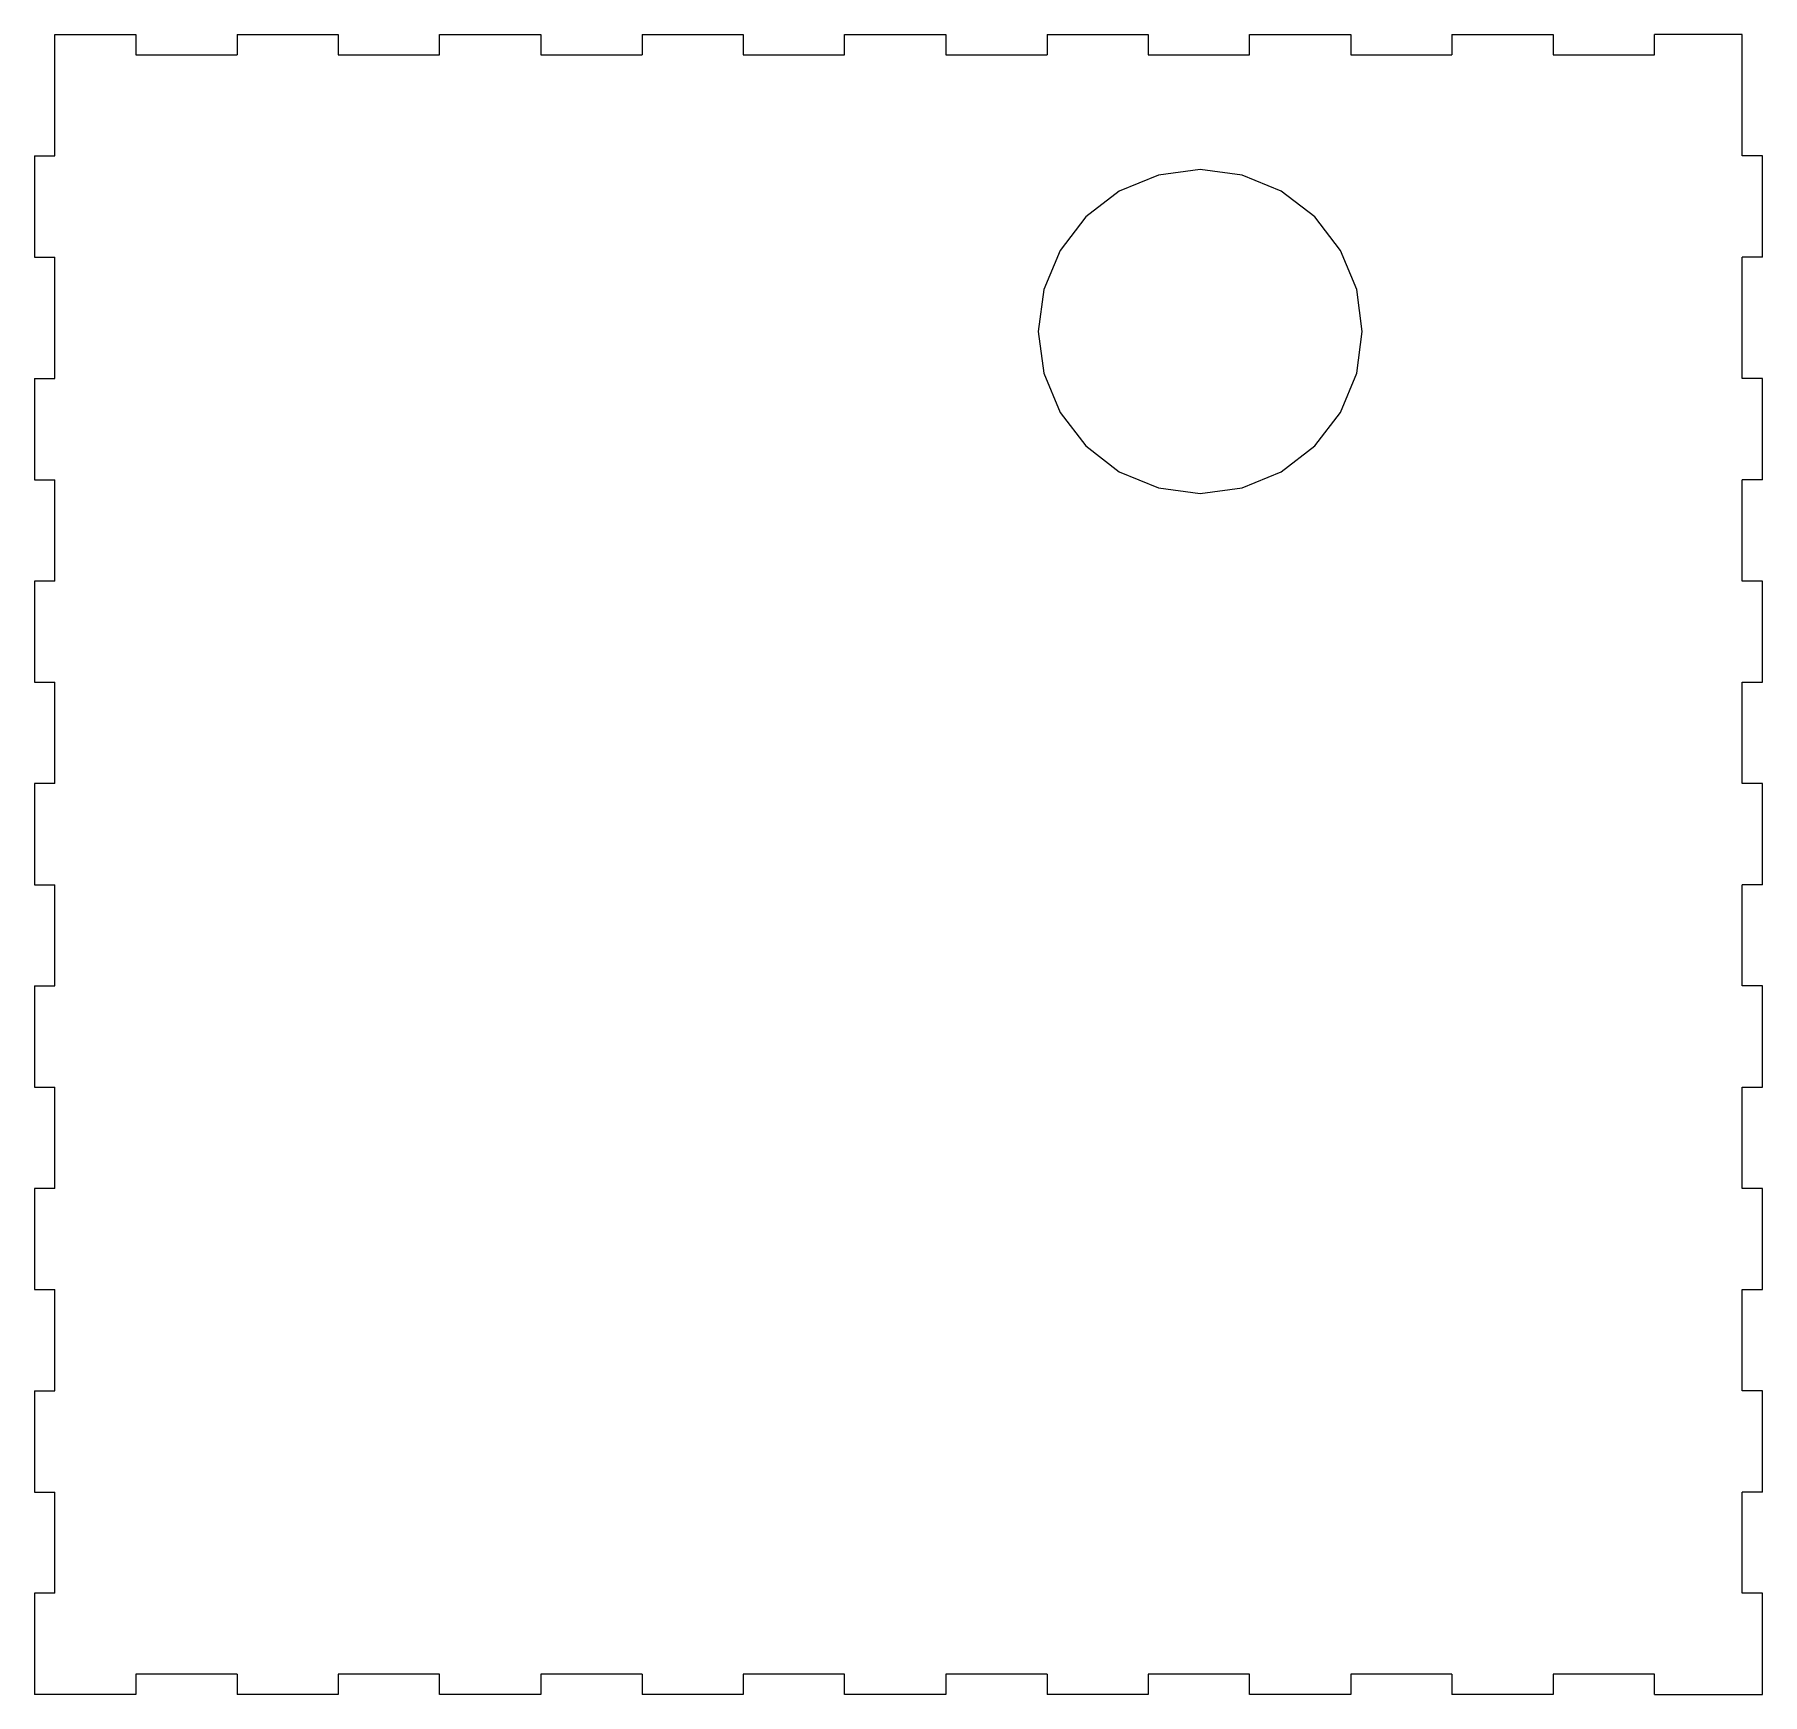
# Model space of a CAD drawing. Header units: metres. Extents: x 7164 to 7420, y -1982 to -1736.
import ezdxf

# ---------------------------------------------------------------- set-up
doc = ezdxf.new("R2010")
doc.units = ezdxf.units.M

msp = doc.modelspace()

# ---------------------------------------------------------------- linework, layer by layer
at = {"layer": 'Layer0'}
for p, q in [((7166.51, -1735.56), (7178.51, -1735.56)), ((7166.51, -1753.56), (7166.51, -1735.56)), ((7178.51, -1735.56), (7178.51, -1738.56)), ((7193.51, -1735.56), (7208.51, -1735.56)), ((7193.51, -1735.56), (7193.51, -1738.56)), ((7208.51, -1735.56), (7208.51, -1738.56)), ((7223.51, -1738.56), (7223.51, -1735.56)), ((7223.51, -1735.56), (7238.51, -1735.56)), ((7238.51, -1735.56), (7238.51, -1738.56)), ((7253.51, -1735.56), (7268.51, -1735.56)), ((7253.51, -1735.56), (7253.51, -1738.56)), ((7268.51, -1735.56), (7268.51, -1738.56)), ((7283.51, -1738.56), (7283.51, -1735.56)), ((7283.51, -1735.56), (7298.51, -1735.56)), ((7298.51, -1735.56), (7298.51, -1738.56)), ((7313.51, -1735.56), (7313.51, -1738.56)), ((7313.51, -1735.56), (7328.51, -1735.56)), ((7328.51, -1735.56), (7328.51, -1738.56)), ((7343.51, -1735.56), (7358.51, -1735.56)), ((7343.51, -1738.56), (7343.51, -1735.56)), ((7358.51, -1735.56), (7358.51, -1738.56)), ((7373.51, -1735.56), (7373.51, -1738.56)), ((7373.51, -1735.56), (7388.51, -1735.56)), ((7388.51, -1735.56), (7388.51, -1738.56)), ((7416.51, -1735.56), (7403.51, -1735.56)), ((7403.51, -1738.56), (7403.51, -1735.56)), ((7416.51, -1753.56), (7416.51, -1735.56)), ((7178.51, -1738.56), (7193.51, -1738.56)), ((7208.51, -1738.56), (7223.51, -1738.56)), ((7238.51, -1738.56), (7253.51, -1738.56)), ((7268.51, -1738.56), (7283.51, -1738.56)), ((7298.51, -1738.56), (7313.51, -1738.56)), ((7328.51, -1738.56), (7343.51, -1738.56)), ((7358.51, -1738.56), (7373.51, -1738.56)), ((7388.51, -1738.56), (7403.51, -1738.56)), ((7163.51, -1753.56), (7166.51, -1753.56)), ((7163.51, -1753.56), (7163.51, -1768.56)), ((7419.51, -1753.56), (7416.51, -1753.56)), ((7419.51, -1768.56), (7419.51, -1753.56)), ((7336.22, -1755.56), (7330.01, -1756.38)), ((7342.43, -1756.38), (7336.22, -1755.56)), ((7330.01, -1756.38), (7324.22, -1758.78)), ((7348.22, -1758.78), (7342.43, -1756.38)), ((7324.22, -1758.78), (7319.25, -1762.59)), ((7353.19, -1762.59), (7348.22, -1758.78)), ((7319.25, -1762.59), (7315.44, -1767.56)), ((7357.01, -1767.56), (7353.19, -1762.59)), ((7163.51, -1768.56), (7166.51, -1768.56)), ((7166.51, -1786.56), (7166.51, -1768.56)), ((7315.44, -1767.56), (7313.04, -1773.35)), ((7359.41, -1773.35), (7357.01, -1767.56)), ((7416.51, -1786.56), (7416.51, -1768.56)), ((7419.51, -1768.56), (7416.51, -1768.56)), ((7313.04, -1773.35), (7312.22, -1779.56)), ((7360.22, -1779.56), (7359.41, -1773.35)), ((7312.22, -1779.56), (7313.04, -1785.77)), ((7359.41, -1785.77), (7360.22, -1779.56)), ((7163.51, -1786.56), (7163.51, -1801.56)), ((7163.51, -1786.56), (7166.51, -1786.56)), ((7313.04, -1785.77), (7315.44, -1791.56)), ((7357.01, -1791.56), (7359.41, -1785.77)), ((7419.51, -1786.56), (7416.51, -1786.56)), ((7419.51, -1801.56), (7419.51, -1786.56)), ((7315.44, -1791.56), (7319.25, -1796.53)), ((7353.19, -1796.53), (7357.01, -1791.56)), ((7319.25, -1796.53), (7324.22, -1800.35)), ((7348.22, -1800.35), (7353.19, -1796.53)), ((7163.51, -1801.56), (7166.51, -1801.56)), ((7166.51, -1816.56), (7166.51, -1801.56)), ((7324.22, -1800.35), (7330.01, -1802.74)), ((7342.43, -1802.74), (7348.22, -1800.35)), ((7416.51, -1816.56), (7416.51, -1801.56)), ((7419.51, -1801.56), (7416.51, -1801.56)), ((7330.01, -1802.74), (7336.22, -1803.56)), ((7336.22, -1803.56), (7342.43, -1802.74)), ((7166.51, -1816.56), (7163.51, -1816.56)), ((7163.51, -1816.56), (7163.51, -1831.56)), ((7419.51, -1816.56), (7416.51, -1816.56)), ((7419.51, -1831.56), (7419.51, -1816.56)), ((7163.51, -1831.56), (7166.51, -1831.56)), ((7166.51, -1846.56), (7166.51, -1831.56)), ((7416.51, -1846.56), (7416.51, -1831.56)), ((7416.51, -1831.56), (7419.51, -1831.56)), ((7163.51, -1846.56), (7163.51, -1861.56)), ((7166.51, -1846.56), (7163.51, -1846.56)), ((7419.51, -1846.56), (7416.51, -1846.56)), ((7419.51, -1861.56), (7419.51, -1846.56)), ((7163.51, -1861.56), (7166.51, -1861.56)), ((7166.51, -1876.56), (7166.51, -1861.56)), ((7416.51, -1876.56), (7416.51, -1861.56)), ((7419.51, -1861.56), (7416.51, -1861.56)), ((7163.51, -1876.56), (7163.51, -1891.56)), ((7163.51, -1876.56), (7166.51, -1876.56)), ((7419.51, -1876.56), (7416.51, -1876.56)), ((7419.51, -1891.56), (7419.51, -1876.56)), ((7163.51, -1891.56), (7166.51, -1891.56)), ((7166.51, -1906.56), (7166.51, -1891.56)), ((7416.51, -1906.56), (7416.51, -1891.56)), ((7416.51, -1891.56), (7419.51, -1891.56)), ((7163.51, -1906.56), (7163.51, -1921.56)), ((7166.51, -1906.56), (7163.51, -1906.56)), ((7419.51, -1906.56), (7416.51, -1906.56)), ((7419.51, -1921.56), (7419.51, -1906.56)), ((7163.51, -1921.56), (7166.51, -1921.56)), ((7166.51, -1936.56), (7166.51, -1921.56)), ((7416.51, -1936.56), (7416.51, -1921.56)), ((7416.51, -1921.56), (7419.51, -1921.56)), ((7163.51, -1936.56), (7163.51, -1951.56)), ((7163.51, -1936.56), (7166.51, -1936.56)), ((7419.51, -1936.56), (7416.51, -1936.56)), ((7419.51, -1951.56), (7419.51, -1936.56)), ((7163.51, -1951.56), (7166.51, -1951.56)), ((7166.51, -1966.56), (7166.51, -1951.56)), ((7416.51, -1966.56), (7416.51, -1951.56)), ((7419.51, -1951.56), (7416.51, -1951.56)), ((7163.51, -1966.56), (7163.51, -1981.56)), ((7166.51, -1966.56), (7163.51, -1966.56)), ((7419.51, -1966.56), (7416.51, -1966.56)), ((7419.51, -1981.56), (7419.51, -1966.56)), ((7193.51, -1978.56), (7178.51, -1978.56)), ((7178.51, -1978.56), (7178.51, -1981.56)), ((7193.51, -1978.56), (7193.51, -1981.56)), ((7223.51, -1978.56), (7208.51, -1978.56)), ((7208.51, -1978.56), (7208.51, -1981.56)), ((7223.51, -1981.56), (7223.51, -1978.56)), ((7253.51, -1978.56), (7238.51, -1978.56)), ((7238.51, -1978.56), (7238.51, -1981.56)), ((7253.51, -1978.56), (7253.51, -1981.56)), ((7283.51, -1978.56), (7268.51, -1978.56)), ((7268.51, -1978.56), (7268.51, -1981.56)), ((7283.51, -1981.56), (7283.51, -1978.56)), ((7313.51, -1978.56), (7298.51, -1978.56)), ((7298.51, -1978.56), (7298.51, -1981.56)), ((7313.51, -1978.56), (7313.51, -1981.56)), ((7343.51, -1978.56), (7328.51, -1978.56)), ((7328.51, -1978.56), (7328.51, -1981.56)), ((7343.51, -1981.56), (7343.51, -1978.56)), ((7358.51, -1978.56), (7358.51, -1981.56)), ((7373.51, -1978.56), (7358.51, -1978.56)), ((7373.51, -1978.56), (7373.51, -1981.56)), ((7403.51, -1978.56), (7388.51, -1978.56)), ((7388.51, -1978.56), (7388.51, -1981.56)), ((7403.51, -1981.56), (7403.51, -1978.56)), ((7178.51, -1981.56), (7163.51, -1981.56)), ((7208.51, -1981.56), (7193.51, -1981.56)), ((7238.51, -1981.56), (7223.51, -1981.56)), ((7268.51, -1981.56), (7253.51, -1981.56)), ((7298.51, -1981.56), (7283.51, -1981.56)), ((7328.51, -1981.56), (7313.51, -1981.56)), ((7358.51, -1981.56), (7343.51, -1981.56)), ((7388.51, -1981.56), (7373.51, -1981.56)), ((7403.51, -1981.56), (7419.51, -1981.56))]:
    msp.add_line(p, q, dxfattribs=at)

doc.saveas('drawing.dxf')
